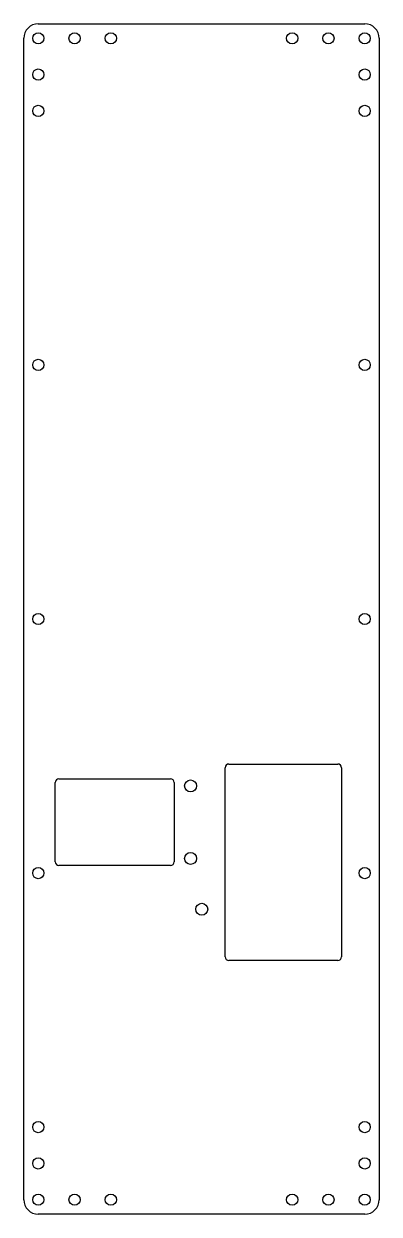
# Model space of a CAD drawing. Header units: millimetres. Extents: x -49 to 49, y -164 to 164.
import ezdxf

# ---------------------------------------------------------------- set-up
doc = ezdxf.new("R2010")
doc.units = ezdxf.units.MM
doc.layers.add('Shape2DView', color=7, linetype='CONTINUOUS')

msp = doc.modelspace()

# ---------------------------------------------------------------- linework, layer by layer
at = {"layer": 'Shape2DView'}
for p, q in [((-45, 164), (45, 164)), ((-49, -160), (-49, 160)), ((49, 160), (49, -160)), ((6.51896, -93.1047), (6.51896, -40.9654)), ((7.51896, -39.9654), (37.5928, -39.9654)), ((38.5928, -40.9654), (38.5928, -93.1047)), ((-40.3056, -66.928), (-40.3056, -45.0488)), ((-39.3056, -44.0488), (-8.56397, -44.0488)), ((-7.56397, -45.0488), (-7.56397, -66.928)), ((-8.56397, -67.928), (-39.3056, -67.928)), ((37.5928, -94.1047), (7.51896, -94.1047)), ((45, -164), (-45, -164))]:
    msp.add_line(p, q, dxfattribs=at)
for centre, radius in [((-45, 160), 1.55), ((-35, 160), 1.55), ((-25, 160), 1.55), ((25, 160), 1.55), ((35, 160), 1.55), ((45, 160), 1.55), ((-45, 150), 1.55), ((45, 150), 1.55), ((-45, 140), 1.55), ((45, 140), 1.55), ((-45, 70), 1.55), ((45, 70), 1.55), ((-45, 0), 1.55), ((45, 0), 1.55), ((-3.00373, -46.0078), 1.65), ((-3.00373, -65.9756), 1.65), ((-45, -70), 1.55), ((45, -70), 1.55), ((0.05484, -79.9835), 1.65), ((-45, -140), 1.55), ((45, -140), 1.55), ((-45, -150), 1.55), ((45, -150), 1.55), ((-45, -160), 1.55), ((-35, -160), 1.55), ((-25, -160), 1.55), ((25, -160), 1.55), ((35, -160), 1.55), ((45, -160), 1.55)]:
    msp.add_circle(centre, radius, dxfattribs=at)
for centre, radius, start, end in [((-45, 160), 4, 90, 180), ((45, 160), 4, 0, 90), ((7.51896, -40.9654), 1, 90, 180), ((37.5928, -40.9654), 1, 0, 90), ((-39.3056, -45.0488), 1, 90, 180), ((-8.56397, -45.0488), 1, 0, 90), ((-39.3056, -66.928), 1, 180, -90), ((-8.56397, -66.928), 1, -90, 0), ((7.51896, -93.1047), 1, 180, -90), ((37.5928, -93.1047), 1, -90, 0), ((-45, -160), 4, 180, -90), ((45, -160), 4, -90, 0)]:
    msp.add_arc(centre, radius, start, end, dxfattribs=at)

doc.saveas('drawing.dxf')
